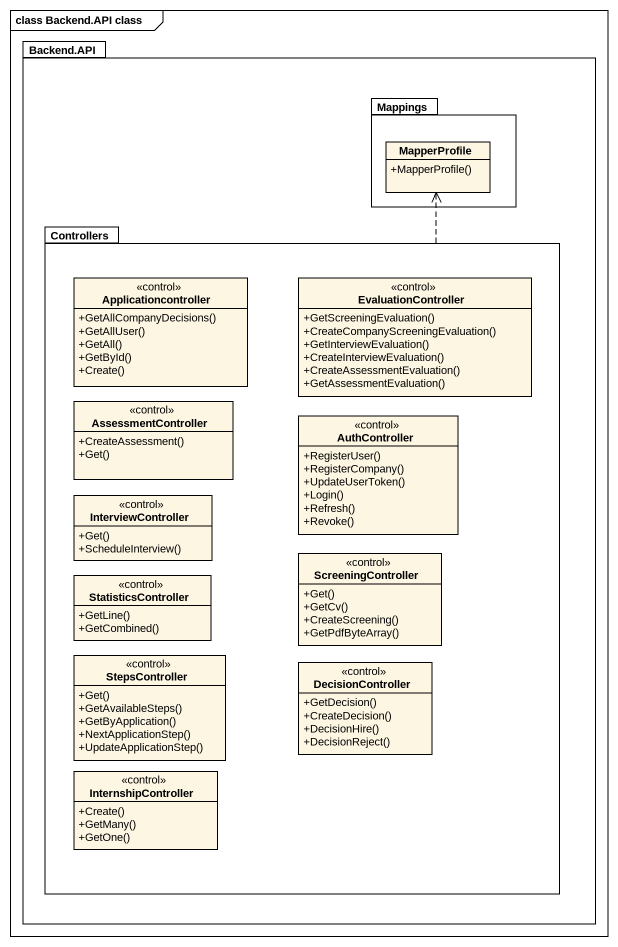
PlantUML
@startuml
mainframe class Backend.API class
hide circle
hide empty members
skinparam classAttributeIconSize 0
package "Backend.API" as Backend_API {
  package Mappings {
    class MapperProfile {
      +MapperProfile()
    }
  }
  package Controllers {
    class Applicationcontroller <<control>> {
      +GetAllCompanyDecisions()
      +GetAllUser()
      +GetAll()
      +GetById()
      +Create()
    }
    class EvaluationController <<control>> {
      +GetScreeningEvaluation()
      +CreateCompanyScreeningEvaluation()
      +GetInterviewEvaluation()
      +CreateInterviewEvaluation()
      +CreateAssessmentEvaluation()
      +GetAssessmentEvaluation()
    }
    class AssessmentController <<control>> {
      +CreateAssessment()
      +Get()
    }
    class AuthController <<control>> {
      +RegisterUser()
      +RegisterCompany()
      +UpdateUserToken()
      +Login()
      +Refresh()
      +Revoke()
    }
    class InterviewController <<control>> {
      +Get()
      +ScheduleInterview()
    }
    class StatisticsController <<control>> {
      +GetLine()
      +GetCombined()
    }
    class ScreeningController <<control>> {
      +Get()
      +GetCv()
      +CreateScreening()
      +GetPdfByteArray()
    }
    class StepsController <<control>> {
      +Get()
      +GetAvailableSteps()
      +GetByApplication()
      +NextApplicationStep()
      +UpdateApplicationStep()
    }
    class DecisionController <<control>> {
      +GetDecision()
      +CreateDecision()
      +DecisionHire()
      +DecisionReject()
    }
    class InternshipController <<control>> {
      +Create()
      +GetMany()
      +GetOne()
    }
  }
}
Controllers .up.> MapperProfile
@enduml
